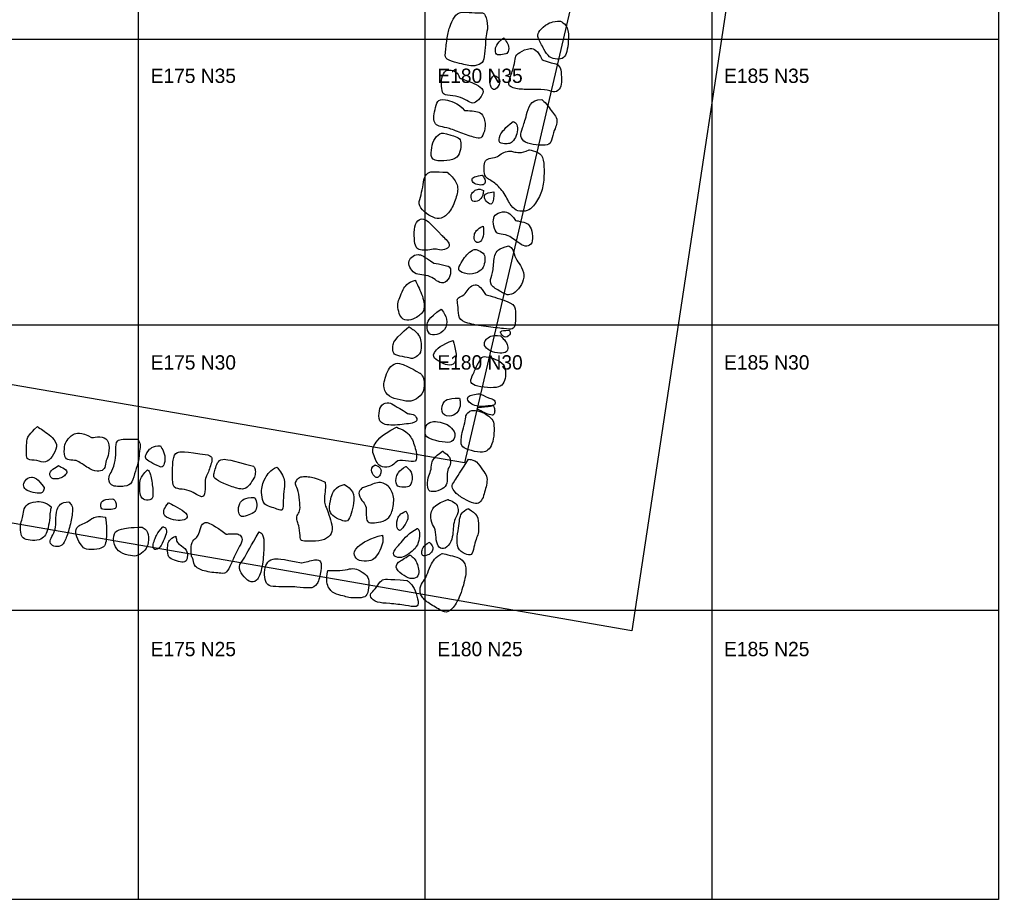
# Model space of a CAD drawing. Extents: x 132.5 to 190, y 19.6 to 50.
# Drawn here: x 172.93 to 190, y 19.98 to 35.33 of the extents above; entities that cross this region are included whole.
import ezdxf

# ---------------------------------------------------------------- set-up
doc = ezdxf.new("R2010")
doc.units = 0
for name, color, linetype in [('Building Outline', 7, 'Continuous'), ('Quadrat IDs', 7, 'Continuous'), ('Quadrat Outlines', 7, 'Continuous'), ('Stone Foundation', 7, 'Continuous')]:
    doc.layers.add(name, color=color, linetype=linetype)

msp = doc.modelspace()

# ---------------------------------------------------------------- linework, layer by layer
at = {"layer": 'Building Outline'}
for points in [[(183.607, 24.665), (155.634, 29.529), (159.5, 47.456), (186.262, 42.209)], [(180.686, 27.596), (158.331, 31.451), (160.944, 44.886), (183.607, 40.128)]]:
    msp.add_lwpolyline(points, close=True, dxfattribs=at)
at = {"layer": 'Quadrat Outlines'}
for p, q in [((174.999, 49.98), (174.999, 19.98)), ((179.999, 49.98), (179.999, 19.98)), ((184.999, 49.98), (184.999, 19.98)), ((189.999, 49.98), (189.999, 19.98)), ((189.999, 34.98), (154.999, 34.98)), ((189.999, 29.999), (154.999, 29.999)), ((189.999, 25.019), (154.999, 25.019)), ((189.999, 19.98), (154.999, 19.98))]:
    msp.add_line(p, q, dxfattribs=at)
at = {"layer": 'Stone Foundation'}
for points in [[(180.994, 35.446), (180.801, 35.446), (180.612, 35.479), (180.508, 35.386), (180.424, 35.202), (180.38, 34.991), (180.351, 34.716), (180.351, 34.634), (180.572, 34.569), (180.714, 34.54), (180.817, 34.509), (180.996, 34.547), (181.034, 34.662), (181.056, 34.907), (181.056, 35.046), (181.107, 35.188), (181.052, 35.439), (180.994, 35.446), (180.994, 35.446), (180.994, 35.446)], [(182.359, 35.301), (182.221, 35.301), (182.088, 35.235), (181.961, 35.097), (181.961, 35.024), (182.077, 34.8), (182.163, 34.663), (182.308, 34.631), (182.425, 34.651), (182.474, 34.756), (182.503, 34.949), (182.503, 35.215), (182.359, 35.301), (182.359, 35.301), (182.359, 35.301)], [(181.373, 35.009), (181.238, 34.915), (181.218, 34.769), (181.243, 34.702), (181.396, 34.72), (181.462, 34.754), (181.462, 34.893), (181.373, 35.009), (181.373, 35.009), (181.373, 35.009)], [(182.043, 34.626), (181.963, 34.798), (181.84, 34.851), (181.628, 34.754), (181.566, 34.674), (181.566, 34.536), (181.478, 34.312), (181.434, 34.158), (181.628, 34.109), (181.888, 34.109), (182.162, 34.109), (182.259, 34.039), (182.378, 34.131), (182.378, 34.27), (182.378, 34.467), (182.303, 34.564), (182.211, 34.564), (182.043, 34.626), (182.043, 34.626), (182.043, 34.626)], [(180.604, 34.311), (180.577, 34.411), (180.442, 34.462), (180.328, 34.436), (180.277, 34.266), (180.298, 34.069), (180.329, 34.003), (180.54, 34.003), (180.703, 33.938), (180.812, 33.857), (180.9, 33.886), (181.019, 34.026), (181.019, 34.123), (180.846, 34.224), (180.715, 34.265), (180.604, 34.311), (180.604, 34.311), (180.604, 34.311)], [(181.206, 34.358), (181.123, 34.278), (181.141, 34.148), (181.212, 34.074), (181.306, 34.199), (181.306, 34.307), (181.206, 34.358), (181.206, 34.358), (181.206, 34.358)], [(180.691, 33.743), (180.571, 33.879), (180.311, 33.951), (180.213, 33.919), (180.173, 33.753), (180.14, 33.613), (180.175, 33.497), (180.261, 33.459), (180.41, 33.438), (180.653, 33.343), (180.927, 33.246), (180.986, 33.259), (181.062, 33.422), (181.036, 33.624), (180.968, 33.711), (180.869, 33.733), (180.691, 33.743), (180.691, 33.743), (180.691, 33.743)], [(182.034, 33.937), (181.835, 33.937), (181.765, 33.628), (181.698, 33.434), (181.65, 33.288), (181.734, 33.178), (181.937, 33.134), (182.162, 33.134), (182.206, 33.2), (182.255, 33.416), (182.303, 33.491), (182.303, 33.63), (182.219, 33.707), (182.149, 33.827), (182.034, 33.937), (182.034, 33.937), (182.034, 33.937)], [(181.535, 33.549), (181.398, 33.443), (181.284, 33.301), (181.284, 33.163), (181.422, 33.163), (181.491, 33.163), (181.566, 33.235), (181.615, 33.372), (181.615, 33.511), (181.535, 33.549), (181.535, 33.549), (181.535, 33.549)], [(180.449, 33.313), (180.329, 33.356), (180.258, 33.356), (180.141, 33.225), (180.104, 33.05), (180.104, 32.862), (180.329, 32.862), (180.546, 32.887), (180.617, 33.017), (180.632, 33.195), (180.6, 33.268), (180.449, 33.313), (180.449, 33.313), (180.449, 33.313)], [(181.818, 33.059), (181.672, 32.984), (181.522, 33.037), (181.434, 33.037), (181.319, 32.988), (181.248, 32.917), (181.11, 32.917), (181.032, 32.851), (181.032, 32.713), (181.032, 32.574), (181.217, 32.494), (181.389, 32.304), (181.5, 32.057), (181.615, 31.981), (181.753, 31.981), (181.866, 32.026), (182.025, 32.273), (182.078, 32.511), (182.078, 32.856), (182.03, 33.001), (181.818, 33.059), (181.818, 33.059), (181.818, 33.059)], [(180.392, 32.664), (180.154, 32.677), (180.063, 32.677), (179.98, 32.584), (179.966, 32.407), (179.917, 32.223), (179.876, 32.08), (180.026, 31.935), (180.178, 31.852), (180.316, 31.852), (180.471, 32.015), (180.564, 32.277), (180.587, 32.468), (180.392, 32.664), (180.392, 32.664), (180.392, 32.664)], [(180.991, 32.617), (180.904, 32.59), (180.827, 32.59), (180.804, 32.496), (180.915, 32.44), (181.026, 32.44), (181.054, 32.488), (181.041, 32.544), (181.024, 32.586), (180.991, 32.617), (180.991, 32.617), (180.991, 32.617)], [(181.02, 32.346), (180.931, 32.394), (180.829, 32.323), (180.793, 32.261), (180.815, 32.136), (180.949, 32.164), (181.008, 32.251), (181.02, 32.346), (181.02, 32.346), (181.02, 32.346)], [(181.198, 32.325), (181.031, 32.303), (181.031, 32.232), (181.054, 32.165), (181.158, 32.08), (181.189, 32.168), (181.203, 32.268), (181.198, 32.325), (181.198, 32.325), (181.198, 32.325)], [(181.577, 31.826), (181.478, 31.969), (181.336, 31.99), (181.21, 31.919), (181.177, 31.816), (181.224, 31.628), (181.281, 31.585), (181.441, 31.585), (181.665, 31.404), (181.777, 31.356), (181.877, 31.416), (181.877, 31.598), (181.826, 31.759), (181.73, 31.793), (181.577, 31.826), (181.577, 31.826), (181.577, 31.826)], [(180.295, 31.562), (180.098, 31.776), (179.991, 31.858), (179.895, 31.858), (179.809, 31.731), (179.809, 31.496), (179.836, 31.346), (179.913, 31.303), (180.052, 31.303), (180.177, 31.337), (180.275, 31.294), (180.407, 31.339), (180.432, 31.387), (180.398, 31.465), (180.295, 31.562), (180.295, 31.562), (180.295, 31.562)], [(181.015, 31.723), (180.899, 31.68), (180.844, 31.558), (180.86, 31.452), (180.945, 31.419), (181.029, 31.537), (181.015, 31.723), (181.015, 31.723), (181.015, 31.723)], [(180.886, 31.319), (180.807, 31.319), (180.673, 31.165), (180.581, 31.004), (180.581, 30.931), (180.789, 30.867), (180.964, 30.933), (181.032, 31.027), (181.052, 31.172), (181.032, 31.262), (180.886, 31.319), (180.886, 31.319), (180.886, 31.319)], [(181.459, 31.379), (181.28, 31.337), (181.197, 31.24), (181.197, 30.948), (181.128, 30.783), (181.153, 30.67), (181.382, 30.55), (181.44, 30.515), (181.576, 30.553), (181.69, 30.708), (181.745, 30.873), (181.664, 31.054), (181.572, 31.152), (181.538, 31.331), (181.459, 31.379), (181.459, 31.379), (181.459, 31.379)], [(180.152, 31.08), (179.984, 31.203), (179.872, 31.251), (179.759, 31.189), (179.702, 31.096), (179.743, 30.978), (179.838, 30.878), (179.977, 30.878), (180.129, 30.837), (180.223, 30.746), (180.357, 30.721), (180.448, 30.859), (180.448, 30.998), (180.409, 31.032), (180.152, 31.08), (180.152, 31.08), (180.152, 31.08)], [(179.831, 30.782), (179.69, 30.743), (179.611, 30.611), (179.556, 30.47), (179.515, 30.384), (179.538, 30.229), (179.579, 30.113), (179.718, 30.061), (179.861, 30.14), (179.929, 30.184), (179.991, 30.263), (179.991, 30.441), (179.831, 30.782), (179.831, 30.782), (179.831, 30.782)], [(181.053, 30.532), (180.965, 30.681), (180.865, 30.728), (180.762, 30.65), (180.71, 30.541), (180.585, 30.479), (180.553, 30.448), (180.582, 30.321), (180.582, 30.103), (180.707, 30.032), (181.069, 29.965), (181.397, 29.937), (181.536, 29.918), (181.578, 30), (181.578, 30.259), (181.561, 30.386), (181.053, 30.532), (181.053, 30.532), (181.053, 30.532)], [(180.284, 30.277), (180.052, 30.12), (180.022, 29.983), (180.061, 29.822), (180.2, 29.822), (180.361, 29.902), (180.402, 30.113), (180.284, 30.277), (180.284, 30.277), (180.284, 30.277)], [(179.72, 29.97), (179.476, 29.758), (179.433, 29.658), (179.433, 29.519), (179.499, 29.46), (179.713, 29.437), (179.772, 29.401), (179.877, 29.458), (179.938, 29.531), (179.938, 29.824), (179.72, 29.97), (179.72, 29.97), (179.72, 29.97)], [(181.464, 29.908), (181.297, 29.908), (181.318, 29.843), (181.409, 29.76), (181.506, 29.857), (181.464, 29.908), (181.464, 29.908), (181.464, 29.908)], [(180.491, 29.731), (180.291, 29.665), (180.109, 29.494), (180.175, 29.401), (180.364, 29.296), (180.502, 29.296), (180.566, 29.437), (180.491, 29.731), (180.491, 29.731), (180.491, 29.731)], [(181.314, 29.812), (181.162, 29.832), (181.049, 29.746), (181.018, 29.646), (181.118, 29.541), (181.318, 29.496), (181.43, 29.526), (181.456, 29.61), (181.415, 29.716), (181.314, 29.812), (181.314, 29.812), (181.314, 29.812)], [(181.374, 29.304), (181.28, 29.4), (181.065, 29.445), (180.994, 29.463), (180.914, 29.308), (180.814, 29.091), (180.779, 28.996), (180.895, 28.927), (181.16, 28.898), (181.33, 28.921), (181.395, 29.027), (181.415, 29.177), (181.374, 29.304), (181.374, 29.304), (181.374, 29.304)], [(179.911, 29.16), (179.724, 29.267), (179.577, 29.337), (179.46, 29.337), (179.349, 29.224), (179.308, 29.069), (179.263, 28.953), (179.326, 28.766), (179.504, 28.703), (179.731, 28.655), (179.843, 28.7), (179.991, 28.819), (179.991, 29.082), (179.911, 29.16), (179.911, 29.16), (179.911, 29.16)], [(180.603, 28.725), (180.382, 28.725), (180.298, 28.646), (180.275, 28.425), (180.473, 28.395), (180.587, 28.486), (180.623, 28.621), (180.603, 28.725), (180.603, 28.725), (180.603, 28.725)], [(181.106, 28.731), (181.031, 28.765), (180.949, 28.818), (180.829, 28.779), (180.739, 28.759), (180.739, 28.667), (180.839, 28.6), (180.947, 28.572), (181.169, 28.593), (181.228, 28.61), (181.228, 28.698), (181.106, 28.731), (181.106, 28.731), (181.106, 28.731)], [(179.695, 28.455), (179.581, 28.541), (179.465, 28.586), (179.379, 28.666), (179.228, 28.621), (179.194, 28.468), (179.194, 28.27), (179.46, 28.243), (179.827, 28.291), (179.872, 28.338), (179.831, 28.443), (179.695, 28.455), (179.695, 28.455), (179.695, 28.455)], [(181.033, 28.464), (180.852, 28.538), (180.749, 28.482), (180.707, 28.426), (180.707, 28.306), (180.636, 28.106), (180.636, 28.01), (180.615, 27.893), (180.739, 27.819), (180.989, 27.77), (181.077, 27.799), (181.158, 27.877), (181.205, 28.059), (181.205, 28.261), (181.187, 28.356), (181.033, 28.464), (181.033, 28.464), (181.033, 28.464)], [(181.19, 28.594), (181.057, 28.571), (180.919, 28.571), (180.897, 28.54), (180.99, 28.49), (181.172, 28.414), (181.206, 28.439), (181.222, 28.527), (181.19, 28.594), (181.19, 28.594), (181.19, 28.594)], [(180.384, 28.266), (180.195, 28.336), (180.061, 28.307), (180.004, 28.22), (180.004, 28.131), (180.004, 28.05), (180.177, 27.979), (180.425, 27.938), (180.509, 27.99), (180.537, 28.147), (180.384, 28.266), (180.384, 28.266), (180.384, 28.266)], [(173.241, 28.228), (173.096, 28.094), (173.052, 28.011), (173.052, 27.872), (173.052, 27.734), (173.052, 27.645), (173.233, 27.645), (173.385, 27.58), (173.501, 27.699), (173.599, 27.88), (173.534, 28.032), (173.241, 28.228), (173.241, 28.228), (173.241, 28.228)], [(179.501, 28.218), (179.212, 28.072), (179.083, 27.863), (179.083, 27.783), (179.14, 27.651), (179.181, 27.549), (179.335, 27.497), (179.47, 27.572), (179.524, 27.663), (179.788, 27.601), (179.877, 27.64), (179.818, 27.924), (179.722, 28.129), (179.501, 28.218), (179.501, 28.218), (179.501, 28.218)], [(174.182, 28.036), (173.997, 28.145), (173.845, 28.098), (173.747, 27.982), (173.707, 27.899), (173.707, 27.685), (173.787, 27.642), (173.926, 27.642), (173.993, 27.594), (174.214, 27.446), (174.353, 27.446), (174.428, 27.504), (174.428, 27.643), (174.493, 27.732), (174.493, 27.985), (174.388, 28.061), (174.182, 28.036), (174.182, 28.036), (174.182, 28.036)], [(174.985, 28.011), (174.746, 28.011), (174.608, 28.011), (174.608, 27.826), (174.608, 27.642), (174.536, 27.432), (174.482, 27.374), (174.482, 27.178), (174.79, 27.178), (174.895, 27.233), (174.945, 27.464), (175.014, 27.627), (175.014, 27.812), (175.05, 27.92), (174.985, 28.011), (174.985, 28.011), (174.985, 28.011)], [(175.387, 27.895), (175.248, 27.895), (175.155, 27.79), (175.108, 27.689), (175.162, 27.627), (175.343, 27.544), (175.423, 27.5), (175.467, 27.613), (175.467, 27.751), (175.387, 27.895), (175.387, 27.895), (175.387, 27.895)], [(176.213, 27.735), (175.795, 27.796), (175.657, 27.796), (175.597, 27.674), (175.597, 27.356), (175.597, 27.142), (175.771, 27.142), (175.925, 27.1), (176.049, 27.017), (176.164, 26.981), (176.164, 27.198), (176.164, 27.336), (176.218, 27.408), (176.247, 27.515), (176.286, 27.63), (176.286, 27.701), (176.213, 27.735), (176.213, 27.735), (176.213, 27.735)], [(177.006, 27.537), (176.611, 27.649), (176.442, 27.676), (176.379, 27.601), (176.34, 27.483), (176.313, 27.391), (176.313, 27.33), (176.469, 27.237), (176.752, 27.137), (176.838, 27.137), (176.916, 27.171), (177.009, 27.315), (177.043, 27.383), (177.043, 27.493), (177.006, 27.537), (177.006, 27.537), (177.006, 27.537)], [(180.305, 27.799), (180.152, 27.692), (180.109, 27.59), (180.109, 27.451), (180.043, 27.349), (180.043, 27.149), (180.079, 27.076), (180.282, 27.114), (180.386, 27.203), (180.386, 27.342), (180.386, 27.48), (180.45, 27.56), (180.45, 27.699), (180.305, 27.799), (180.305, 27.799), (180.305, 27.799)], [(180.757, 27.66), (180.623, 27.449), (180.496, 27.249), (180.457, 27.187), (180.512, 27.078), (180.678, 26.964), (180.864, 26.871), (180.955, 26.896), (181.017, 26.987), (181.046, 27.121), (181.083, 27.235), (181.083, 27.374), (181.008, 27.456), (180.907, 27.638), (180.757, 27.66), (180.757, 27.66), (180.757, 27.66)], [(173.61, 27.547), (173.49, 27.479), (173.44, 27.421), (173.476, 27.312), (173.614, 27.312), (173.7, 27.359), (173.758, 27.41), (173.758, 27.468), (173.61, 27.547), (173.61, 27.547), (173.61, 27.547)], [(177.416, 27.52), (177.306, 27.476), (177.192, 27.31), (177.165, 27.208), (177.136, 27.093), (177.177, 26.895), (177.233, 26.851), (177.368, 26.807), (177.468, 26.771), (177.497, 26.771), (177.526, 26.771), (177.526, 26.99), (177.551, 27.205), (177.551, 27.293), (177.507, 27.415), (177.416, 27.52), (177.416, 27.52), (177.416, 27.52)], [(179.13, 27.56), (179.06, 27.528), (179.06, 27.429), (179.13, 27.344), (179.17, 27.329), (179.222, 27.381), (179.238, 27.458), (179.224, 27.502), (179.179, 27.542), (179.13, 27.56), (179.13, 27.56), (179.13, 27.56)], [(179.668, 27.533), (179.542, 27.465), (179.476, 27.315), (179.501, 27.167), (179.688, 27.167), (179.752, 27.192), (179.802, 27.41), (179.668, 27.533), (179.668, 27.533), (179.668, 27.533)], [(173.36, 27.164), (173.248, 27.327), (173.125, 27.366), (173.02, 27.294), (172.984, 27.178), (173.049, 27.113), (173.204, 27.062), (173.343, 27.062), (173.36, 27.164), (173.36, 27.164), (173.36, 27.164)], [(175.16, 27.476), (175.024, 27.335), (175.024, 27.196), (175.024, 27.057), (175.075, 26.941), (175.214, 26.941), (175.258, 26.985), (175.258, 27.124), (175.214, 27.43), (175.16, 27.476), (175.16, 27.476), (175.16, 27.476)], [(178.256, 27.261), (178.036, 27.356), (177.898, 27.356), (177.807, 27.356), (177.739, 27.264), (177.739, 27.217), (177.79, 27.122), (177.822, 26.88), (177.822, 26.742), (177.763, 26.688), (177.763, 26.575), (177.8, 26.529), (177.824, 26.304), (177.824, 26.229), (177.963, 26.229), (178.217, 26.229), (178.361, 26.326), (178.398, 26.465), (178.337, 26.646), (178.285, 26.814), (178.244, 26.871), (178.244, 27.009), (178.268, 27.176), (178.256, 27.261), (178.256, 27.261), (178.256, 27.261)], [(178.591, 27.22), (178.432, 27.183), (178.349, 26.976), (178.322, 26.78), (178.373, 26.67), (178.537, 26.592), (178.657, 26.556), (178.715, 26.707), (178.762, 26.888), (178.762, 27.105), (178.591, 27.22), (178.591, 27.22), (178.591, 27.22)], [(178.908, 27.161), (179.057, 27.205), (179.201, 27.291), (179.391, 27.186), (179.477, 26.978), (179.421, 26.695), (179.318, 26.585), (179.14, 26.546), (179.042, 26.546), (178.976, 26.578), (178.976, 26.716), (178.976, 26.855), (178.901, 26.929), (178.815, 27.076), (178.908, 27.161), (178.908, 27.161), (178.908, 27.161)], [(177.028, 26.993), (176.85, 26.993), (176.745, 26.885), (176.745, 26.747), (176.774, 26.656), (176.855, 26.656), (177.001, 26.714), (177.067, 26.778), (177.067, 26.916), (177.028, 26.993), (177.028, 26.993), (177.028, 26.993)], [(173.483, 26.827), (173.382, 26.925), (173.19, 26.925), (173.052, 26.878), (172.991, 26.769), (172.991, 26.631), (172.944, 26.559), (172.944, 26.371), (172.98, 26.277), (173.103, 26.241), (173.284, 26.241), (173.374, 26.317), (173.414, 26.407), (173.458, 26.606), (173.458, 26.745), (173.483, 26.827), (173.483, 26.827), (173.483, 26.827)], [(173.791, 26.914), (173.652, 26.914), (173.563, 26.787), (173.563, 26.581), (173.563, 26.442), (173.487, 26.302), (173.443, 26.208), (173.516, 26.132), (173.654, 26.132), (173.722, 26.223), (173.805, 26.458), (173.856, 26.74), (173.856, 26.838), (173.791, 26.914), (173.791, 26.914), (173.791, 26.914)], [(174.553, 26.968), (174.348, 26.968), (174.348, 26.83), (174.348, 26.78), (174.548, 26.78), (174.618, 26.805), (174.618, 26.88), (174.594, 26.949), (174.553, 26.968), (174.553, 26.968), (174.553, 26.968)], [(175.529, 26.9), (175.453, 26.814), (175.41, 26.685), (175.568, 26.605), (175.742, 26.58), (175.859, 26.619), (175.859, 26.714), (175.681, 26.822), (175.529, 26.9), (175.529, 26.9), (175.529, 26.9)], [(180.4, 26.957), (180.186, 26.882), (180.082, 26.746), (180.107, 26.532), (180.189, 26.448), (180.189, 26.236), (180.236, 26.109), (180.352, 26.082), (180.464, 26.223), (180.491, 26.384), (180.491, 26.523), (180.539, 26.655), (180.582, 26.723), (180.582, 26.803), (180.539, 26.901), (180.4, 26.957), (180.4, 26.957), (180.4, 26.957)], [(174.426, 26.648), (174.294, 26.675), (174.169, 26.624), (174.094, 26.544), (173.974, 26.519), (173.908, 26.446), (173.908, 26.307), (174.018, 26.141), (174.069, 26.082), (174.299, 26.082), (174.401, 26.124), (174.445, 26.216), (174.445, 26.399), (174.445, 26.538), (174.426, 26.648), (174.426, 26.648), (174.426, 26.648)], [(179.667, 26.751), (179.565, 26.714), (179.504, 26.609), (179.504, 26.446), (179.565, 26.392), (179.655, 26.519), (179.723, 26.661), (179.667, 26.751), (179.667, 26.751), (179.667, 26.751)], [(180.757, 26.798), (180.648, 26.748), (180.598, 26.648), (180.598, 26.509), (180.555, 26.314), (180.555, 26.088), (180.703, 26.002), (180.821, 25.965), (180.853, 26.127), (180.889, 26.268), (180.933, 26.357), (180.933, 26.495), (180.933, 26.68), (180.757, 26.798), (180.757, 26.798), (180.757, 26.798)], [(175.063, 26.473), (174.853, 26.473), (174.689, 26.441), (174.565, 26.39), (174.565, 26.153), (174.672, 26.026), (174.88, 25.967), (174.987, 25.967), (175.129, 26.067), (175.18, 26.19), (175.18, 26.409), (175.063, 26.473), (175.063, 26.473), (175.063, 26.473)], [(175.427, 26.48), (175.324, 26.368), (175.29, 26.268), (175.256, 26.182), (175.256, 26.077), (175.353, 26.077), (175.441, 26.231), (175.493, 26.363), (175.493, 26.463), (175.427, 26.48), (175.427, 26.48), (175.427, 26.48)], [(176.535, 26.353), (176.315, 26.507), (176.183, 26.583), (176.091, 26.522), (176.061, 26.341), (176.008, 26.282), (175.922, 26.226), (175.922, 26.048), (175.922, 25.958), (175.966, 25.919), (175.966, 25.78), (176.161, 25.694), (176.484, 25.665), (176.53, 25.665), (176.623, 25.826), (176.699, 26.031), (176.813, 26.211), (176.813, 26.307), (176.743, 26.36), (176.66, 26.36), (176.535, 26.353), (176.535, 26.353), (176.535, 26.353)], [(175.654, 26.316), (175.534, 26.27), (175.507, 26.163), (175.507, 25.96), (175.59, 25.909), (175.744, 25.862), (175.829, 25.862), (175.859, 25.943), (175.859, 26.081), (175.71, 26.175), (175.671, 26.211), (175.654, 26.316), (175.654, 26.316), (175.654, 26.316)], [(177.109, 26.39), (176.957, 26.146), (176.847, 25.916), (176.73, 25.794), (176.811, 25.635), (176.933, 25.513), (177.072, 25.513), (177.16, 25.733), (177.194, 26.085), (177.194, 26.343), (177.109, 26.39), (177.109, 26.39), (177.109, 26.39)], [(179.257, 26.336), (179.055, 26.29), (178.759, 26.116), (178.759, 25.978), (178.832, 25.877), (179.04, 25.877), (179.128, 25.926), (179.218, 26.067), (179.274, 26.216), (179.257, 26.336), (179.257, 26.336), (179.257, 26.336)], [(179.865, 26.453), (179.723, 26.377), (179.567, 26.185), (179.418, 26.031), (179.484, 25.94), (179.623, 25.94), (179.748, 26.028), (179.858, 26.124), (179.907, 26.282), (179.907, 26.421), (179.865, 26.453), (179.865, 26.453), (179.865, 26.453)], [(180.077, 26.211), (179.965, 26.15), (179.929, 26.014), (179.96, 25.958), (180.085, 25.997), (180.126, 26.053), (180.151, 26.124), (180.077, 26.211), (180.077, 26.211), (180.077, 26.211)], [(179.736, 25.989), (179.645, 25.926), (179.506, 25.867), (179.479, 25.745), (179.638, 25.621), (179.78, 25.555), (179.894, 25.613), (179.894, 25.752), (179.86, 25.843), (179.819, 25.931), (179.736, 25.989), (179.736, 25.989), (179.736, 25.989)], [(180.3, 26.016), (180.18, 25.958), (180.085, 25.796), (180.036, 25.63), (179.977, 25.535), (179.899, 25.428), (179.924, 25.245), (180.092, 25.132), (180.326, 24.986), (180.424, 24.986), (180.59, 25.189), (180.702, 25.565), (180.732, 25.809), (180.619, 25.94), (180.488, 25.97), (180.3, 26.016), (180.3, 26.016), (180.3, 26.016)], [(177.846, 25.85), (177.492, 25.928), (177.324, 25.928), (177.233, 25.85), (177.189, 25.689), (177.214, 25.508), (177.292, 25.435), (177.499, 25.435), (177.768, 25.435), (178, 25.398), (178.127, 25.452), (178.195, 25.728), (178.195, 25.892), (178.095, 25.916), (178.005, 25.884), (177.846, 25.85), (177.846, 25.85), (177.846, 25.85)], [(178.307, 25.718), (178.268, 25.552), (178.312, 25.377), (178.459, 25.298), (178.605, 25.269), (178.683, 25.237), (178.906, 25.237), (178.998, 25.276), (179.025, 25.467), (179.025, 25.605), (178.903, 25.694), (178.769, 25.765), (178.661, 25.738), (178.464, 25.711), (178.307, 25.718), (178.307, 25.718), (178.307, 25.718)], [(179.684, 25.543), (179.335, 25.572), (179.23, 25.572), (179.159, 25.416), (179.059, 25.33), (179.028, 25.262), (179.159, 25.149), (179.365, 25.149), (179.687, 25.106), (179.841, 25.076), (179.897, 25.115), (179.85, 25.328), (179.77, 25.484), (179.684, 25.543), (179.684, 25.543), (179.684, 25.543)]]:
    msp.add_open_spline(points, degree=3, dxfattribs=at)

# ---------------------------------------------------------------- texts
at = {"layer": 'Quadrat IDs'}
for s, p in [('E175 N35', (175.216, 34.223)), ('E180 N35', (180.216, 34.223)), ('E185 N35', (185.216, 34.223)), ('E175 N30', (175.216, 29.223)), ('E180 N30', (180.216, 29.223)), ('E185 N30', (185.216, 29.223)), ('E175 N25', (175.216, 24.223)), ('E180 N25', (180.216, 24.223)), ('E185 N25', (185.216, 24.223))]:
    msp.add_text(s, height=0.25, dxfattribs=at).set_placement(p)

doc.saveas('drawing.dxf')
